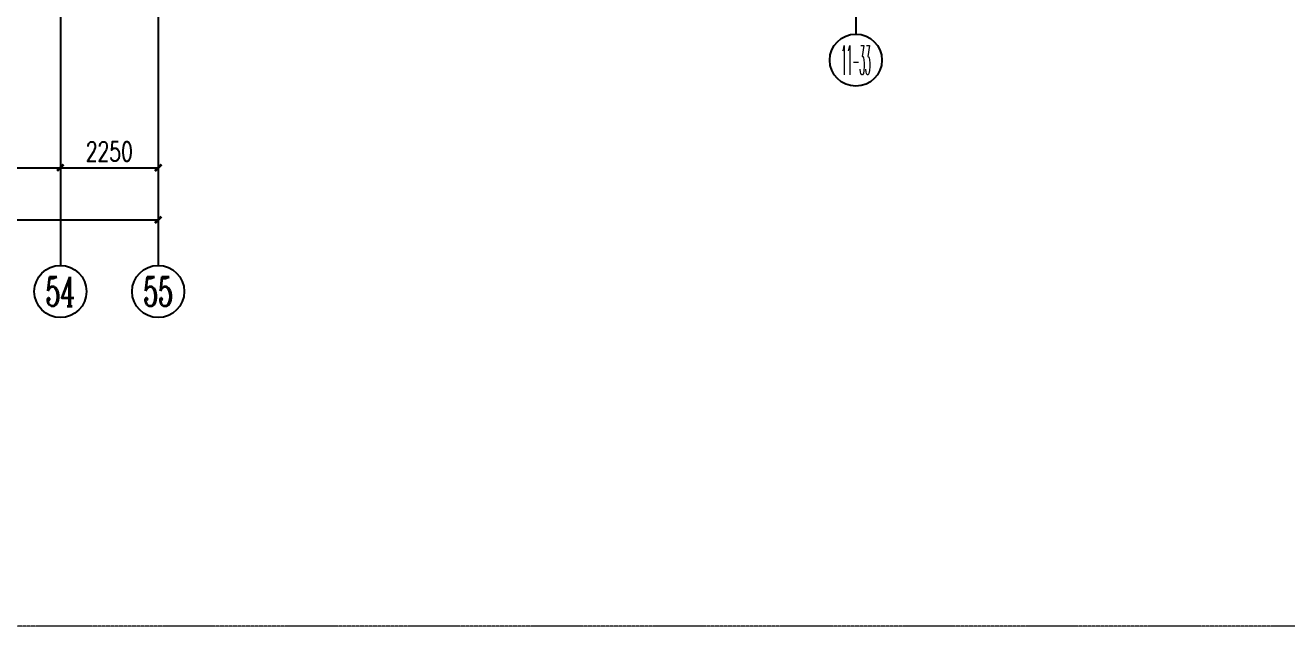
# Model space of a CAD drawing. Extents: x 290727 to 13733020, y 1731457 to 3643100.
# Drawn here: x 717253 to 746276, y 1739835 to 1753684 of the extents above; entities that cross this region are included whole.
import ezdxf
from ezdxf.enums import TextEntityAlignment as Align

# ---------------------------------------------------------------- set-up
doc = ezdxf.new("R2010")
doc.units = 0
doc.header["$LTSCALE"] = 10
doc.linetypes.add('ACAD_ISO05W100', pattern=[33, 24, -3, 0, -3, 0, -3])
doc.linetypes.add('DOTE', pattern=[2.4200000000000004, 2, -0.2, 0.02, -0.2])
doc.layers.get('0').update_dxf_attribs({"linetype": 'CONTINUOUS'})
for name, color, linetype in [('AXIS', 3, 'CONTINUOUS'), ('AXIS_TEXT', 7, 'CONTINUOUS'), ('DOTE', 8, 'DOTE'), ('作业图', 4, 'CONTINUOUS'), ('文字', 4, 'CONTINUOUS')]:
    doc.layers.add(name, color=color, linetype=linetype)
doc.layers.add('用地红线', color=1, linetype='CONTINUOUS', lineweight=13)
doc.layers.get('0').off()
doc.styles.add('_TCH_AXIS', font='COMPLEX', dxfattribs={"bigfont": 'GBCBIG'})
doc.styles.add('_TCH_DIM_T3', font='SIMPLEX', dxfattribs={"width": 0.7058823529411765, "bigfont": 'GBCBIG'})
doc.styles.add('COMPLEX', font='COMPLEX')
doc.dimstyles.new('_TCH_ARCH&&150', dxfattribs={"dimtxt": 446.25, "dimasz": 150, "dimexe": 375, "dimexo": 450, "dimgap": 150, "dimtad": 1, "dimdec": 0, "dimzin": 0, "dimdsep": 46, "dimtxsty": '_TCH_DIM_T3', "dimblk": 'ARCHTICK', "dimcen": 0.09, "dimclrt": 7, "dimazin": 2, "dimtfac": 1, "dimtdec": 0, "dimtix": 1, "dimtmove": 2, "dimatfit": 3, "dimfxl": 1, "dimtolj": 1, "dimtzin": 0, "dimarcsym": 0})

# ---------------------------------------------------------------- blocks, each defined once
blk = doc.blocks.new('_AXISO')
blk.add_circle((0, 0), 0.5)
at = {"layer": 'AXIS_TEXT', "style": 'COMPLEX', "width": 1.041666666666667}
blk.add_attdef('A', text='', height=0.56, dxfattribs=at).set_placement((-0.25, -0.28), (0.25, -0.28), align=Align.FIT)
blk = doc.blocks.new('_ArchTick')
at = {"color": 0, "linetype": 'ByBlock', "const_width": 0.4}
blk.add_lwpolyline([(-0.5, -0.5), (0.5, 0.5)], dxfattribs=at)
blk = doc.blocks.new('*D99')
at = {"layer": 'AXIS', "color": 0, "linetype": 'Continuous', "lineweight": -2, "transparency": 16777216}
for p, q in [((16384.13505795546, 11749.99773951061), (16384.13505795546, 8146.37955248123)), ((235384.4150152875, 11749.99773951061), (235384.4150152875, 8146.37955248123)), ((16384.13505795546, 8521.37955248123), (235384.4150152875, 8521.37955248123))]:
    blk.add_line(p, q, dxfattribs=at)
at = {"layer": 'AXIS', "color": 0, "linetype": 'Continuous', "lineweight": -2, "transparency": 16777216, "xscale": 150, "yscale": 150, "zscale": 150, "rotation": 180}
blk.add_blockref('_ArchTick', (16384.13505795546, 8521.37955248123), dxfattribs=at)
at = {"layer": 'AXIS', "color": 0, "linetype": 'Continuous', "lineweight": -2, "transparency": 16777216, "xscale": 150, "yscale": 150, "zscale": 150}
blk.add_blockref('_ArchTick', (235384.4150152875, 8521.37955248123), dxfattribs=at)
at = {"layer": 'AXIS', "color": 7, "linetype": 'Continuous', "transparency": 16777216, "insert": (125884.2750366215, 8894.50455248123), "char_height": 446.25, "attachment_point": 5, "style": '_TCH_DIM_T3'}
blk.add_mtext('\\A1;219000', dxfattribs=at)
blk = doc.blocks.new('*D133')
at = {"layer": 'AXIS', "color": 0, "linetype": 'Continuous', "lineweight": -2, "transparency": 16777216}
for p, q in [((227134.4150152875, 11749.99773951061), (227134.4150152875, 9346.37955248123)), ((233134.4150152874, 11749.99773951061), (233134.4150152874, 9346.37955248123)), ((227134.4150152875, 9721.37955248123), (233134.4150152874, 9721.37955248123))]:
    blk.add_line(p, q, dxfattribs=at)
at = {"layer": 'AXIS', "color": 0, "linetype": 'Continuous', "lineweight": -2, "transparency": 16777216, "xscale": 150, "yscale": 150, "zscale": 150, "rotation": 180}
blk.add_blockref('_ArchTick', (227134.4150152875, 9721.37955248123), dxfattribs=at)
at = {"layer": 'AXIS', "color": 0, "linetype": 'Continuous', "lineweight": -2, "transparency": 16777216, "xscale": 150, "yscale": 150, "zscale": 150}
blk.add_blockref('_ArchTick', (233134.4150152874, 9721.37955248123), dxfattribs=at)
at = {"layer": 'AXIS', "color": 7, "linetype": 'Continuous', "transparency": 16777216, "insert": (230134.4150152875, 10094.50455248123), "char_height": 446.25, "attachment_point": 5, "style": '_TCH_DIM_T3'}
blk.add_mtext('\\A1;6000', dxfattribs=at)
blk = doc.blocks.new('*D134')
at = {"layer": 'AXIS', "color": 0, "linetype": 'Continuous', "lineweight": -2, "transparency": 16777216}
for p, q in [((233134.4150152874, 11749.99773951061), (233134.4150152874, 9346.37955248123)), ((235384.4150152875, 11749.99773951061), (235384.4150152875, 9346.37955248123)), ((233134.4150152874, 9721.37955248123), (235384.4150152875, 9721.37955248123))]:
    blk.add_line(p, q, dxfattribs=at)
at = {"layer": 'AXIS', "color": 0, "linetype": 'Continuous', "lineweight": -2, "transparency": 16777216, "xscale": 150, "yscale": 150, "zscale": 150, "rotation": 180}
blk.add_blockref('_ArchTick', (233134.4150152874, 9721.37955248123), dxfattribs=at)
at = {"layer": 'AXIS', "color": 0, "linetype": 'Continuous', "lineweight": -2, "transparency": 16777216, "xscale": 150, "yscale": 150, "zscale": 150}
blk.add_blockref('_ArchTick', (235384.4150152875, 9721.37955248123), dxfattribs=at)
at = {"layer": 'AXIS', "color": 7, "linetype": 'Continuous', "transparency": 16777216, "insert": (234259.4150152875, 10094.50455248123), "char_height": 446.25, "attachment_point": 5, "style": '_TCH_DIM_T3'}
blk.add_mtext('\\A1;2250', dxfattribs=at)
blk = doc.blocks.new('A$C26CF02E8')
at = {"layer": '用地红线', "color": 1, "linetype": 'ACAD_ISO05W100', "ltscale": 0.1}
blk.add_lwpolyline([(15026.00253957324, 140863.9991013147), (243102.0025395732, 140865.9991008379), (258103.0025395732, 125864.9991013147), (258104.0025395136, 38.99910083785653), (205527.0025395732, 35.99910083785653), (8170.002539573237, 24.99910131469369), (26.0025395732373, 24.99910131469369), (26.0025395732373, 10200.99910083786), (25.0025395732373, 125861.9991013147)], close=True, dxfattribs=at)
blk = doc.blocks.new('A$C55C93FC2')
at = {"layer": 'AXIS', "linetype": 'Continuous'}
for p, q in [((233134.4150152876, 12199.99773951059), (233134.4150152876, 7471.379552481205)), ((235384.4150152876, 12199.99773951059), (235384.4150152876, 7471.379552481205))]:
    blk.add_line(p, q, dxfattribs=at)
at = {"layer": 'DOTE', "linetype": 'DOTE', "ltscale": 150}
for p, q in [((235384.415015288, 127235.4713699026), (235384.4150152875, 12199.99773951061)), ((233134.4150152878, 76542.35001189262), (233134.4150152875, 12199.99773951061))]:
    blk.add_line(p, q, dxfattribs=at)
at = {"layer": 'AXIS', "linetype": 'Continuous'}
ref = blk.add_blockref('_AXISO', (233134.4150152876, 6871.379552481205), dxfattribs=dict(at, xscale=1200, yscale=1200, zscale=1200))
ref.add_attrib('A', '54', dxfattribs={"layer": 'AXIS_TEXT', "linetype": 'Continuous', "height": 678.8225099390856, "style": '_TCH_AXIS', "width": 0.5833333333333318}).set_placement((232795.003760318, 6531.968297511662), (233473.8262702571, 6531.968297511662), align=Align.FIT)
ref = blk.add_blockref('_AXISO', (235384.4150152876, 6871.379552481205), dxfattribs=dict(at, xscale=1200, yscale=1200, zscale=1200))
ref.add_attrib('A', '55', dxfattribs={"layer": 'AXIS_TEXT', "linetype": 'Continuous', "height": 678.8225099390856, "style": '_TCH_AXIS', "width": 0.6176470588235278}).set_placement((235045.003760318, 6531.968297511662), (235723.8262702571, 6531.968297511662), align=Align.FIT)
for p1, p2, distance, picture, middle in [((16384.13505795546, 12199.99773951061), (235384.4150152875, 12199.99773951061), -3678.6181870293804, '*D99', (125884.2750366215, 8894.50455248123)), ((227134.4150152875, 12199.99773951061), (233134.4150152874, 12199.99773951061), -2478.6181870293804, '*D133', (230134.4150152875, 10094.50455248123)), ((233134.4150152874, 12199.99773951061), (235384.4150152875, 12199.99773951061), -2478.6181870293804, '*D134', (234259.4150152875, 10094.50455248123))]:
    dim = blk.add_aligned_dim(p1=p1, p2=p2, distance=distance, dimstyle='_TCH_ARCH&&150', dxfattribs=at)
    dim.commit()
    dim.dimension.update_dxf_attribs({"geometry": picture, "text_midpoint": middle})
blk = doc.blocks.new('车库建筑作业图')
at = {"layer": 'AXIS'}
blk.add_line((736362.3761730725, 2140735.951284684), (736362.3761730725, 2139235.951284684), dxfattribs=at)
at = {"layer": '用地红线', "color": 1, "linetype": 'ACAD_ISO05W100', "ltscale": 0.1}
blk.add_lwpolyline([(505573.5976677537, 2266429.196113881), (733649.5976677537, 2266431.196113404), (748650.5976677537, 2251430.196113881), (748651.5976676941, 2125604.196113404), (696074.5976677537, 2125601.196113404), (498717.5976677537, 2125590.196113881), (490573.5976677537, 2125590.196113881), (490573.5976677537, 2135766.196113404), (490572.5976677537, 2251427.196113881)], close=True, dxfattribs=at)
at = {"layer": 'AXIS'}
ref = blk.add_blockref('_AXISO', (736362.3761730725, 2138635.951284684), dxfattribs=dict(at, xscale=1200, yscale=1200, zscale=1200))
ref.add_attrib('A', '11-33', dxfattribs={"layer": 'AXIS_TEXT', "height": 678.8225099390856, "style": '_TCH_AXIS', "width": 0.2359550561797747}).set_placement((736022.964918103, 2138296.540029714), (736701.787428042, 2138296.540029714), align=Align.FIT)
at = {"layer": '文字', "linetype": 'Continuous'}
for name, p in [('A$C26CF02E8', (490547.5951281805, 2125565.197012566)), ('A$C55C93FC2', (484928.2411151752, 2126437.437102827))]:
    blk.add_blockref(name, p, dxfattribs=at)

msp = doc.modelspace()

# ---------------------------------------------------------------- block references
at = {"layer": '作业图', "linetype": 'Continuous'}
msp.add_blockref('车库建筑作业图', (0, -385755.6740215458), dxfattribs=at)

doc.saveas('drawing.dxf')
